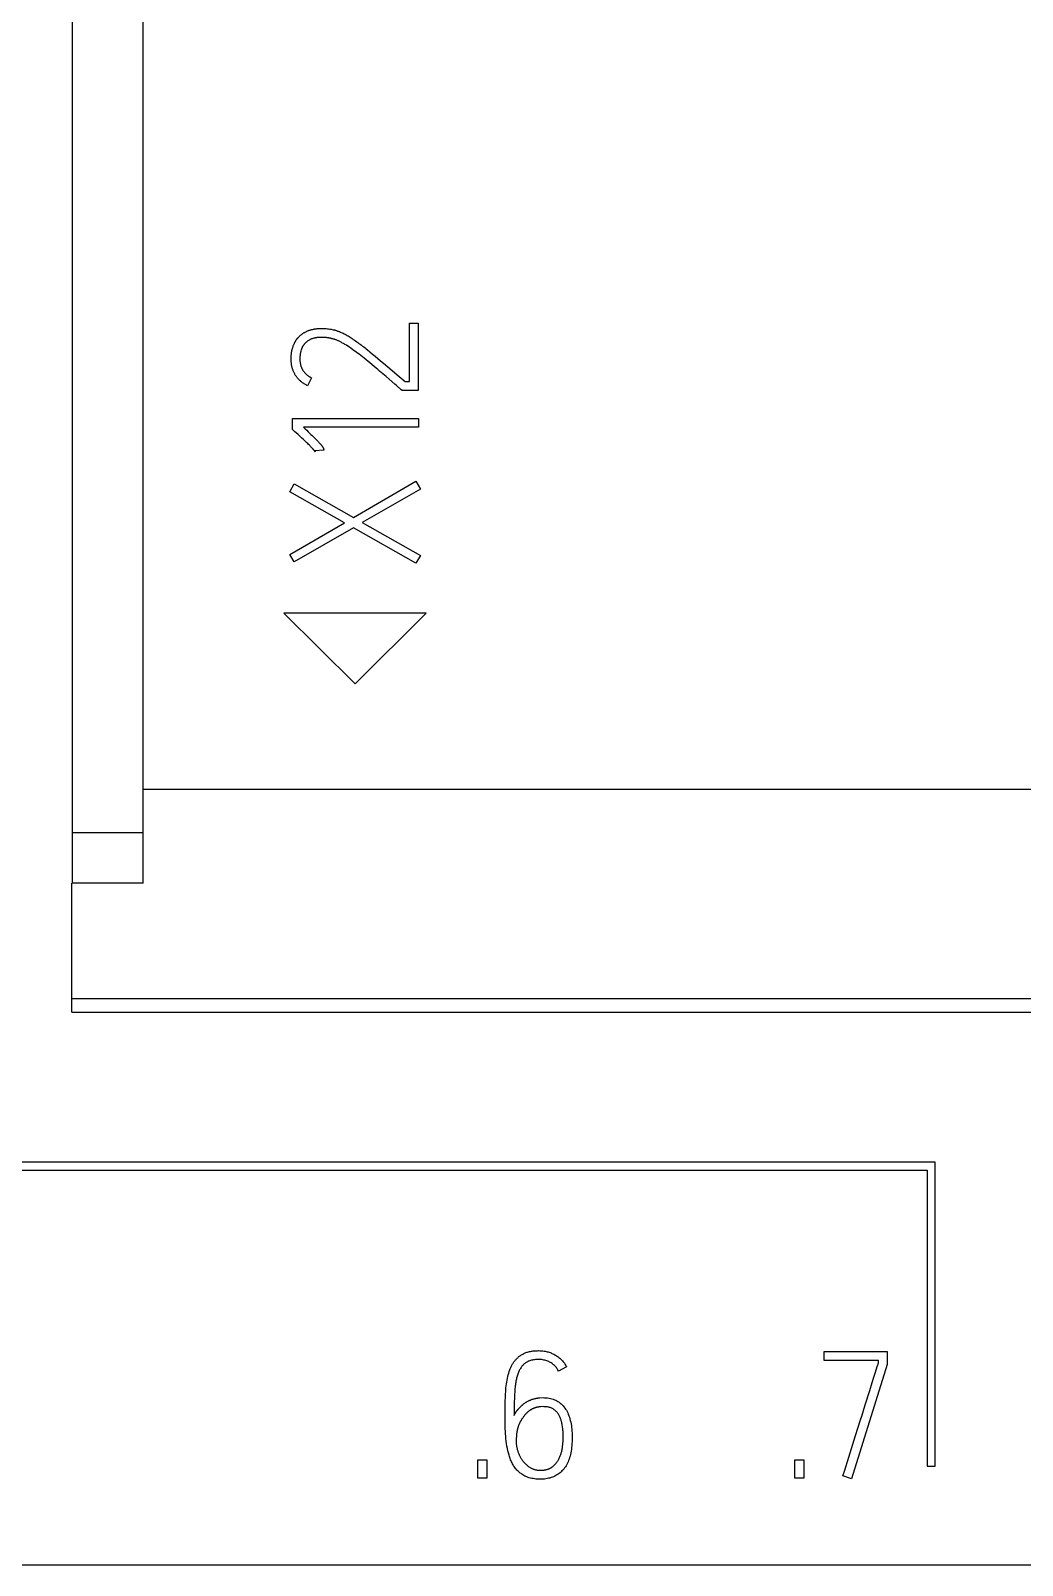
# Model space of a CAD drawing. Header units: inches. Extents: x 9000 to 22395, y 8106 to 17135.
# Drawn here: x 10188.83 to 10216.71, y 8327.43 to 8370.59 of the extents above; entities that cross this region are included whole.
import ezdxf

# ---------------------------------------------------------------- set-up
doc = ezdxf.new("R2010")
doc.units = ezdxf.units.IN
doc.header["$MEASUREMENT"] = 0
doc.layers.add('20000_FRONT_O', color=7, linetype='Continuous')
doc.layers.add('20500_FRONT_O_LABELING', color=7, linetype='Continuous')

# ---------------------------------------------------------------- blocks, each defined once
blk = doc.blocks.new('A$C21A67833')
at = {"layer": '20000_FRONT_O', "linetype": 'Continuous'}
for p, q in [((61.021, 22.835), (61.021, 76.112)), ((64.6, 26.253), (62.8, 26.253)), ((62.8, 26.253), (63.7, 25.357)), ((63.7, 25.357), (64.6, 26.253)), ((61.021, 24.025), (86.092, 24.025)), ((60.119, 23.475), (61.021, 23.475)), ((60.119, 23.475), (60.119, 22.835)), ((61.021, 22.835), (60.118, 22.835)), ((60.118, 21.372), (60.118, 22.835)), ((86.091, 21.372), (60.118, 21.372)), ((60.118, 21.2), (60.118, 21.372)), ((60.118, 21.2), (105.3, 21.2)), ((71.04, 19.303), (48.4, 19.303)), ((71.04, 15.453), (71.04, 19.303)), ((48.5, 19.203), (70.94, 19.203)), ((70.94, 19.203), (70.94, 15.453)), ((70.94, 15.453), (71.04, 15.453)), ((105.3, 14.2), (25, 14.2))]:
    blk.add_line(p, q, dxfattribs=at)
blk.add_lwpolyline([(60.122, 36), (60.121, 31.825), (60.12, 27.65), (60.119, 23.475)], dxfattribs=at)
at = {"layer": '20500_FRONT_O_LABELING', "linetype": 'Continuous'}
for p, q in [((64.389, 29.923), (64.5, 29.923)), ((64.389, 29.182), (64.389, 29.923)), ((64.5, 29.923), (64.5, 29.071)), ((63.857, 29.584), (63.889, 29.558)), ((63.889, 29.558), (63.922, 29.531)), ((63.922, 29.531), (63.956, 29.503)), ((63.956, 29.503), (63.99, 29.475)), ((63.99, 29.475), (64.024, 29.446)), ((64.024, 29.446), (64.059, 29.417)), ((63.149, 29.231), (63.098, 29.131)), ((64.092, 29.247), (64.011, 29.316)), ((64.131, 29.213), (64.092, 29.247)), ((64.204, 29.15), (64.131, 29.213)), ((64.221, 29.136), (64.204, 29.15)), ((64.26, 29.246), (64.336, 29.182)), ((64.336, 29.182), (64.389, 29.182)), ((64.229, 29.129), (64.221, 29.136)), ((64.28, 29.084), (64.229, 29.129)), ((64.296, 29.071), (64.28, 29.084)), ((64.5, 29.071), (64.296, 29.071)), ((62.909, 28.716), (64.502, 28.716)), ((62.909, 28.576), (62.909, 28.716)), ((62.927, 28.56), (62.909, 28.576)), ((64.502, 28.605), (63.046, 28.605)), ((63.046, 28.605), (63.068, 28.585)), ((63.068, 28.585), (63.088, 28.566)), ((63.088, 28.566), (63.107, 28.548)), ((64.502, 28.716), (64.502, 28.605)), ((62.98, 28.512), (62.953, 28.536)), ((63.028, 28.468), (62.98, 28.512)), ((63.047, 28.45), (63.028, 28.468)), ((63.066, 28.432), (63.047, 28.45)), ((63.078, 28.421), (63.066, 28.432)), ((63.09, 28.409), (63.078, 28.421)), ((63.101, 28.398), (63.09, 28.409)), ((63.112, 28.388), (63.101, 28.398)), ((63.107, 28.548), (63.125, 28.531)), ((63.125, 28.531), (63.142, 28.515)), ((63.142, 28.515), (63.158, 28.5)), ((63.158, 28.5), (63.172, 28.486)), ((63.172, 28.486), (63.186, 28.472)), ((63.186, 28.472), (63.194, 28.464)), ((63.194, 28.464), (63.202, 28.456)), ((63.202, 28.456), (63.21, 28.448)), ((63.21, 28.448), (63.217, 28.441)), ((63.217, 28.441), (63.224, 28.434)), ((63.224, 28.434), (63.23, 28.427)), ((63.23, 28.427), (63.237, 28.42)), ((63.237, 28.42), (63.243, 28.414)), ((63.243, 28.414), (63.248, 28.407)), ((63.304, 28.314), (63.191, 28.307)), ((63.191, 28.307), (63.195, 28.294)), ((62.876, 27.788), (62.931, 27.888)), ((63.568, 27.395), (62.876, 27.788)), ((62.931, 27.888), (63.681, 27.462)), ((63.681, 27.462), (64.471, 27.921)), ((64.527, 27.823), (63.792, 27.398)), ((64.471, 27.921), (64.527, 27.823)), ((62.876, 26.996), (63.568, 27.395)), ((63.792, 27.398), (64.527, 26.98)), ((63.679, 27.333), (62.931, 26.9)), ((64.471, 26.883), (63.679, 27.333)), ((62.931, 26.9), (62.876, 26.996)), ((64.527, 26.98), (64.471, 26.883)), ((69.636, 16.905), (70.435, 16.905)), ((69.636, 16.792), (69.636, 16.905)), ((70.435, 16.905), (70.435, 16.743)), ((66.376, 16.712), (66.274, 16.659)), ((70.324, 16.792), (69.636, 16.792)), ((70.435, 16.743), (69.98, 15.296)), ((70.286, 16.644), (70.308, 16.715)), ((70.324, 16.761), (70.324, 16.792)), ((70.212, 16.412), (70.244, 16.512)), ((70.244, 16.512), (70.266, 16.583)), ((70.266, 16.583), (70.286, 16.644)), ((66.039, 16.319), (66.079, 16.322)), ((66.083, 16.209), (66.046, 16.206)), ((70.033, 15.841), (70.096, 16.041)), ((70.096, 16.041), (70.111, 16.089)), ((69.948, 15.568), (70.033, 15.841)), ((65.253, 15.536), (65.366, 15.536)), ((65.253, 15.303), (65.253, 15.536)), ((65.366, 15.536), (65.366, 15.303)), ((69.265, 15.536), (69.378, 15.536)), ((69.265, 15.303), (69.265, 15.536)), ((69.378, 15.536), (69.378, 15.303)), ((65.366, 15.303), (65.253, 15.303)), ((69.378, 15.303), (69.265, 15.303)), ((69.98, 15.296), (69.873, 15.332))]:
    blk.add_line(p, q, dxfattribs=at)
for points in [[(62.938, 29.678), (62.939, 29.681), (62.941, 29.684), (62.943, 29.687), (62.945, 29.69), (62.946, 29.693), (62.948, 29.696), (62.95, 29.699), (62.952, 29.702), (62.954, 29.705), (62.955, 29.708), (62.957, 29.711), (62.959, 29.714), (62.961, 29.716), (62.963, 29.719), (62.965, 29.722), (62.967, 29.724), (62.969, 29.727), (62.971, 29.729), (62.973, 29.732), (62.975, 29.734), (62.977, 29.736), (62.979, 29.739), (62.981, 29.741), (62.983, 29.743)], [(62.983, 29.743), (62.99, 29.75), (62.997, 29.757), (63.003, 29.763), (63.01, 29.769), (63.017, 29.775), (63.023, 29.78), (63.03, 29.785), (63.036, 29.79), (63.043, 29.794), (63.049, 29.798), (63.056, 29.803), (63.063, 29.806), (63.07, 29.81), (63.077, 29.814), (63.084, 29.817), (63.091, 29.821), (63.098, 29.824), (63.105, 29.827), (63.113, 29.829), (63.12, 29.832), (63.127, 29.835), (63.135, 29.837), (63.142, 29.839), (63.15, 29.841), (63.158, 29.843), (63.165, 29.844), (63.173, 29.846), (63.181, 29.848), (63.188, 29.849), (63.196, 29.85), (63.204, 29.851), (63.212, 29.852), (63.219, 29.853), (63.227, 29.854), (63.235, 29.855), (63.243, 29.855), (63.25, 29.856), (63.258, 29.856), (63.266, 29.856), (63.274, 29.856), (63.289, 29.856), (63.305, 29.856), (63.32, 29.855), (63.336, 29.854), (63.351, 29.852), (63.366, 29.85), (63.381, 29.848), (63.396, 29.845), (63.411, 29.842), (63.425, 29.839), (63.432, 29.837), (63.44, 29.836), (63.446, 29.834), (63.453, 29.832), (63.46, 29.83), (63.467, 29.828), (63.473, 29.826), (63.48, 29.823), (63.486, 29.821), (63.493, 29.819)], [(63.455, 29.712), (63.449, 29.714), (63.444, 29.716), (63.438, 29.718), (63.432, 29.72), (63.426, 29.721), (63.42, 29.723), (63.413, 29.725), (63.407, 29.726), (63.401, 29.728), (63.394, 29.73), (63.388, 29.731), (63.381, 29.732), (63.374, 29.734), (63.367, 29.735), (63.36, 29.736), (63.354, 29.737), (63.347, 29.738), (63.339, 29.739), (63.332, 29.74), (63.325, 29.741), (63.318, 29.742), (63.311, 29.742), (63.304, 29.743), (63.297, 29.743), (63.29, 29.743), (63.282, 29.743), (63.275, 29.743), (63.268, 29.743), (63.261, 29.743), (63.254, 29.743), (63.246, 29.742), (63.239, 29.742), (63.232, 29.741), (63.225, 29.74), (63.218, 29.739), (63.211, 29.738), (63.204, 29.737), (63.197, 29.736), (63.191, 29.734), (63.184, 29.733), (63.177, 29.731), (63.17, 29.729), (63.164, 29.727), (63.157, 29.725), (63.151, 29.723), (63.145, 29.72), (63.139, 29.718), (63.132, 29.715), (63.126, 29.712), (63.12, 29.709), (63.115, 29.705), (63.109, 29.702), (63.103, 29.698), (63.098, 29.695)], [(63.493, 29.819), (63.504, 29.815), (63.515, 29.81), (63.526, 29.805), (63.538, 29.8), (63.549, 29.794), (63.561, 29.788), (63.573, 29.782), (63.586, 29.775), (63.598, 29.768), (63.611, 29.761), (63.624, 29.753), (63.637, 29.744), (63.651, 29.736), (63.664, 29.727), (63.678, 29.717), (63.692, 29.708), (63.706, 29.698), (63.721, 29.688), (63.735, 29.677), (63.75, 29.667), (63.765, 29.656), (63.78, 29.644), (63.795, 29.633), (63.81, 29.621), (63.826, 29.609), (63.841, 29.596), (63.857, 29.584)], [(63.098, 29.131), (63.089, 29.135), (63.081, 29.14), (63.073, 29.144), (63.065, 29.149), (63.057, 29.154), (63.05, 29.159), (63.042, 29.164), (63.035, 29.169), (63.028, 29.174), (63.021, 29.179), (63.015, 29.185), (63.008, 29.191), (63.002, 29.196), (62.996, 29.202), (62.99, 29.208), (62.984, 29.214), (62.978, 29.22), (62.973, 29.226), (62.968, 29.233), (62.962, 29.239), (62.958, 29.246), (62.953, 29.253), (62.948, 29.259), (62.944, 29.266), (62.94, 29.273), (62.936, 29.28), (62.932, 29.288), (62.928, 29.295), (62.925, 29.303), (62.921, 29.31), (62.918, 29.318), (62.915, 29.326), (62.912, 29.334), (62.91, 29.342), (62.907, 29.35), (62.905, 29.358), (62.903, 29.366), (62.901, 29.375), (62.899, 29.383), (62.898, 29.392), (62.896, 29.401), (62.895, 29.41), (62.894, 29.419), (62.893, 29.428), (62.892, 29.437), (62.892, 29.447), (62.891, 29.456), (62.891, 29.466), (62.891, 29.475), (62.891, 29.485), (62.892, 29.494), (62.892, 29.504), (62.893, 29.513), (62.893, 29.521), (62.894, 29.53), (62.895, 29.539), (62.896, 29.547), (62.898, 29.555), (62.899, 29.563), (62.901, 29.571), (62.902, 29.579), (62.904, 29.586), (62.906, 29.594), (62.908, 29.601), (62.91, 29.608), (62.912, 29.615), (62.915, 29.622), (62.917, 29.629), (62.919, 29.635), (62.922, 29.642), (62.924, 29.648), (62.927, 29.654), (62.929, 29.66), (62.932, 29.666), (62.935, 29.672), (62.938, 29.678)], [(63.098, 29.695), (63.093, 29.691), (63.089, 29.688), (63.085, 29.684), (63.081, 29.681), (63.077, 29.677), (63.073, 29.674), (63.069, 29.67), (63.065, 29.666), (63.062, 29.662), (63.058, 29.658), (63.055, 29.654), (63.052, 29.649), (63.048, 29.645), (63.045, 29.64), (63.042, 29.636), (63.04, 29.631), (63.037, 29.626), (63.034, 29.621), (63.032, 29.617), (63.029, 29.611), (63.027, 29.606), (63.025, 29.601), (63.023, 29.596), (63.021, 29.59), (63.019, 29.585), (63.017, 29.579), (63.015, 29.573), (63.014, 29.568), (63.012, 29.562), (63.011, 29.556), (63.009, 29.55), (63.008, 29.543), (63.007, 29.537), (63.006, 29.531), (63.005, 29.524), (63.005, 29.518), (63.004, 29.511), (63.003, 29.504), (63.003, 29.498), (63.002, 29.491), (63.002, 29.484), (63.002, 29.476), (63.002, 29.469), (63.002, 29.462), (63.002, 29.455), (63.003, 29.448), (63.003, 29.441), (63.004, 29.434), (63.005, 29.427), (63.006, 29.421), (63.007, 29.414), (63.008, 29.407), (63.009, 29.401), (63.011, 29.395), (63.013, 29.388), (63.014, 29.382), (63.016, 29.376), (63.019, 29.37), (63.021, 29.364), (63.023, 29.358), (63.026, 29.353), (63.028, 29.347), (63.031, 29.342), (63.034, 29.336), (63.037, 29.331), (63.041, 29.325), (63.044, 29.32), (63.048, 29.315), (63.051, 29.31), (63.055, 29.305), (63.059, 29.3), (63.063, 29.295), (63.067, 29.291), (63.072, 29.286), (63.076, 29.282), (63.081, 29.277), (63.086, 29.273), (63.091, 29.268), (63.096, 29.264), (63.101, 29.26), (63.107, 29.256), (63.112, 29.252), (63.118, 29.248), (63.124, 29.245), (63.13, 29.241), (63.136, 29.238), (63.142, 29.234), (63.149, 29.231)], [(63.861, 29.442), (63.839, 29.46), (63.817, 29.478), (63.796, 29.495), (63.774, 29.512), (63.753, 29.528), (63.731, 29.544), (63.71, 29.559), (63.689, 29.574), (63.669, 29.589), (63.649, 29.603), (63.629, 29.617), (63.609, 29.63), (63.59, 29.642), (63.571, 29.654), (63.561, 29.66), (63.552, 29.665), (63.543, 29.67), (63.534, 29.675), (63.525, 29.68), (63.517, 29.685), (63.509, 29.689), (63.5, 29.693), (63.492, 29.697), (63.485, 29.7), (63.477, 29.704), (63.469, 29.707), (63.462, 29.71), (63.455, 29.712)], [(64.011, 29.316), (63.99, 29.334), (63.969, 29.352), (63.861, 29.442)], [(64.059, 29.417), (64.113, 29.371), (64.26, 29.246)], [(62.953, 28.536), (62.94, 28.548), (62.927, 28.56)], [(63.195, 28.294), (63.194, 28.296), (63.193, 28.298), (63.191, 28.3), (63.19, 28.302), (63.188, 28.305), (63.186, 28.307), (63.183, 28.31), (63.181, 28.313), (63.178, 28.317), (63.175, 28.32), (63.172, 28.324), (63.169, 28.327), (63.165, 28.332), (63.162, 28.336), (63.158, 28.34), (63.154, 28.344), (63.15, 28.349), (63.145, 28.353), (63.141, 28.358), (63.136, 28.363), (63.132, 28.368), (63.127, 28.372), (63.122, 28.377), (63.112, 28.388)], [(63.248, 28.407), (63.254, 28.401), (63.256, 28.399), (63.259, 28.396), (63.261, 28.393), (63.263, 28.39), (63.265, 28.388), (63.268, 28.385), (63.27, 28.383), (63.272, 28.38), (63.274, 28.378), (63.275, 28.376), (63.277, 28.373), (63.279, 28.371), (63.281, 28.369), (63.282, 28.367), (63.284, 28.365), (63.285, 28.363), (63.287, 28.361), (63.288, 28.359), (63.289, 28.357), (63.29, 28.355), (63.292, 28.353), (63.293, 28.352), (63.294, 28.35), (63.295, 28.348), (63.295, 28.347), (63.296, 28.345), (63.297, 28.344), (63.298, 28.342), (63.298, 28.341), (63.299, 28.34), (63.299, 28.339), (63.3, 28.337)], [(63.3, 28.337), (63.3, 28.337), (63.3, 28.336), (63.3, 28.336), (63.3, 28.335), (63.3, 28.334), (63.301, 28.334), (63.301, 28.333), (63.301, 28.333), (63.301, 28.332), (63.301, 28.332), (63.301, 28.331), (63.301, 28.331), (63.302, 28.33), (63.302, 28.33), (63.302, 28.329), (63.302, 28.328), (63.302, 28.328), (63.302, 28.327), (63.302, 28.327), (63.302, 28.326), (63.302, 28.326), (63.303, 28.325), (63.303, 28.325), (63.303, 28.324), (63.303, 28.324), (63.303, 28.324), (63.303, 28.323), (63.303, 28.323), (63.303, 28.322), (63.303, 28.322), (63.303, 28.321), (63.303, 28.321), (63.303, 28.32), (63.303, 28.32), (63.303, 28.319), (63.303, 28.319), (63.304, 28.319), (63.304, 28.318), (63.304, 28.318), (63.304, 28.317), (63.304, 28.317), (63.304, 28.317), (63.304, 28.316), (63.304, 28.316), (63.304, 28.315), (63.304, 28.315), (63.304, 28.315), (63.304, 28.314)], [(65.601, 15.927), (65.601, 15.957), (65.6, 15.987), (65.6, 16.016), (65.599, 16.045), (65.599, 16.073), (65.599, 16.1), (65.599, 16.127), (65.599, 16.154), (65.6, 16.181), (65.6, 16.208), (65.6, 16.235), (65.601, 16.262), (65.601, 16.289), (65.602, 16.316), (65.603, 16.343), (65.604, 16.369), (65.606, 16.395), (65.608, 16.42), (65.61, 16.446), (65.613, 16.471), (65.616, 16.495), (65.619, 16.52), (65.623, 16.543), (65.628, 16.566), (65.632, 16.589), (65.638, 16.611), (65.644, 16.633), (65.65, 16.654), (65.654, 16.665), (65.658, 16.675), (65.662, 16.685), (65.666, 16.695), (65.67, 16.705), (65.674, 16.715), (65.679, 16.724), (65.684, 16.733), (65.689, 16.742), (65.694, 16.751), (65.7, 16.76), (65.705, 16.768), (65.711, 16.776), (65.717, 16.784), (65.724, 16.792), (65.73, 16.8), (65.737, 16.807), (65.743, 16.815), (65.751, 16.822), (65.758, 16.828), (65.765, 16.835), (65.773, 16.841), (65.781, 16.847), (65.789, 16.853), (65.798, 16.859), (65.806, 16.864), (65.815, 16.869), (65.824, 16.874), (65.834, 16.879), (65.843, 16.884), (65.853, 16.888), (65.863, 16.892), (65.874, 16.896), (65.884, 16.899), (65.896, 16.902), (65.907, 16.905), (65.919, 16.907), (65.931, 16.909), (65.943, 16.911), (65.955, 16.913), (65.968, 16.914), (65.982, 16.915), (65.995, 16.916), (66.009, 16.916), (66.023, 16.917), (66.037, 16.916), (66.051, 16.916), (66.065, 16.915), (66.078, 16.913), (66.092, 16.911), (66.105, 16.909), (66.118, 16.907), (66.131, 16.904), (66.143, 16.9), (66.156, 16.896), (66.168, 16.892), (66.18, 16.888), (66.192, 16.883), (66.204, 16.878), (66.216, 16.872), (66.227, 16.866), (66.238, 16.859), (66.249, 16.853), (66.26, 16.845), (66.27, 16.838), (66.28, 16.83), (66.29, 16.822), (66.299, 16.814), (66.308, 16.805), (66.317, 16.796), (66.325, 16.787), (66.334, 16.777), (66.341, 16.767), (66.349, 16.757), (66.356, 16.746), (66.363, 16.735), (66.37, 16.724), (66.376, 16.712)], [(66.274, 16.659), (66.268, 16.671), (66.261, 16.682), (66.254, 16.692), (66.247, 16.702), (66.239, 16.712), (66.231, 16.721), (66.222, 16.73), (66.213, 16.738), (66.204, 16.746), (66.194, 16.754), (66.183, 16.761), (66.173, 16.767), (66.161, 16.773), (66.15, 16.779), (66.138, 16.784), (66.126, 16.788), (66.114, 16.792), (66.102, 16.796), (66.089, 16.798), (66.076, 16.801), (66.063, 16.803), (66.05, 16.804), (66.036, 16.805), (66.022, 16.805), (66.008, 16.805), (65.995, 16.805), (65.982, 16.804), (65.969, 16.802), (65.957, 16.801), (65.945, 16.798), (65.934, 16.796), (65.922, 16.793), (65.912, 16.79), (65.901, 16.786), (65.892, 16.782), (65.882, 16.777), (65.873, 16.772), (65.864, 16.767), (65.856, 16.761), (65.848, 16.755), (65.84, 16.749), (65.833, 16.742), (65.826, 16.734), (65.819, 16.727), (65.812, 16.719), (65.806, 16.711), (65.8, 16.702), (65.794, 16.693), (65.788, 16.683), (65.782, 16.674), (65.777, 16.664), (65.772, 16.653), (65.768, 16.642), (65.763, 16.631), (65.759, 16.619), (65.755, 16.608), (65.751, 16.595), (65.748, 16.583), (65.744, 16.57), (65.741, 16.557), (65.738, 16.543), (65.736, 16.529), (65.733, 16.515), (65.731, 16.5), (65.729, 16.485), (65.727, 16.47), (65.725, 16.455), (65.723, 16.439), (65.722, 16.422), (65.721, 16.406), (65.72, 16.389), (65.719, 16.372), (65.718, 16.354), (65.717, 16.336), (65.716, 16.318), (65.716, 16.299), (65.715, 16.281), (65.714, 16.262), (65.714, 16.242), (65.714, 16.222), (65.713, 16.202), (65.713, 16.182), (65.713, 16.161), (65.712, 16.14), (65.712, 16.119), (65.712, 16.097)], [(70.308, 16.715), (70.316, 16.739), (70.318, 16.745), (70.32, 16.75), (70.321, 16.754), (70.323, 16.757), (70.323, 16.76), (70.324, 16.761)], [(66.079, 16.322), (66.099, 16.321), (66.118, 16.32), (66.137, 16.318), (66.155, 16.315), (66.173, 16.311), (66.19, 16.307), (66.207, 16.302), (66.223, 16.296), (66.239, 16.289), (66.254, 16.281), (66.268, 16.273), (66.282, 16.263), (66.296, 16.253), (66.308, 16.242), (66.321, 16.231), (66.332, 16.218), (66.343, 16.205), (66.354, 16.191), (66.364, 16.177), (66.374, 16.162), (66.382, 16.146), (66.391, 16.129), (66.398, 16.111), (66.406, 16.093), (66.412, 16.074), (66.418, 16.055), (66.424, 16.034), (66.429, 16.013), (66.433, 15.992), (66.437, 15.969), (66.44, 15.946), (66.442, 15.922), (66.444, 15.897), (66.446, 15.872), (66.447, 15.846), (66.447, 15.819), (66.447, 15.792), (66.446, 15.766), (66.445, 15.74), (66.443, 15.716), (66.44, 15.692), (66.437, 15.668), (66.434, 15.646), (66.43, 15.624), (66.425, 15.603), (66.42, 15.583), (66.415, 15.563), (66.409, 15.544), (66.402, 15.526), (66.395, 15.508), (66.387, 15.492), (66.379, 15.475), (66.37, 15.46), (66.361, 15.445), (66.351, 15.432), (66.34, 15.418), (66.33, 15.406), (66.318, 15.394), (66.307, 15.383), (66.294, 15.372), (66.282, 15.362), (66.269, 15.353), (66.255, 15.344), (66.242, 15.336), (66.227, 15.329), (66.213, 15.322), (66.197, 15.316), (66.182, 15.31), (66.166, 15.305), (66.149, 15.301), (66.132, 15.298), (66.115, 15.295), (66.097, 15.292), (66.079, 15.291), (66.061, 15.29), (66.041, 15.29), (66.022, 15.29), (66.004, 15.291), (65.986, 15.292), (65.969, 15.294), (65.952, 15.297), (65.935, 15.3), (65.92, 15.303), (65.904, 15.308), (65.89, 15.312), (65.875, 15.318), (65.862, 15.324), (65.849, 15.33), (65.836, 15.337), (65.824, 15.344), (65.812, 15.352), (65.8, 15.36), (65.789, 15.368), (65.778, 15.377), (65.768, 15.387), (65.758, 15.396), (65.749, 15.406), (65.74, 15.416), (65.731, 15.427), (65.723, 15.438), (65.715, 15.45), (65.707, 15.461), (65.7, 15.473), (65.693, 15.485), (65.686, 15.498), (65.68, 15.511), (65.674, 15.524), (65.668, 15.537), (65.663, 15.55), (65.658, 15.564), (65.653, 15.578), (65.649, 15.593), (65.641, 15.622), (65.633, 15.651), (65.627, 15.68), (65.621, 15.71), (65.616, 15.741), (65.612, 15.772), (65.609, 15.803), (65.606, 15.834), (65.604, 15.865), (65.602, 15.896), (65.601, 15.927)], [(65.77, 16.182), (65.775, 16.187), (65.779, 16.192), (65.784, 16.197), (65.788, 16.202), (65.793, 16.207), (65.798, 16.212), (65.802, 16.216), (65.807, 16.221), (65.812, 16.225), (65.817, 16.229), (65.822, 16.234), (65.827, 16.238), (65.832, 16.242), (65.837, 16.246), (65.842, 16.25), (65.847, 16.253), (65.852, 16.257), (65.858, 16.26), (65.863, 16.264), (65.868, 16.267), (65.874, 16.27), (65.879, 16.273), (65.885, 16.276), (65.89, 16.279), (65.896, 16.282), (65.902, 16.285), (65.907, 16.288), (65.913, 16.29), (65.919, 16.292), (65.925, 16.295), (65.931, 16.297), (65.937, 16.299), (65.943, 16.301), (65.949, 16.303), (65.955, 16.305), (65.961, 16.307), (65.967, 16.308), (65.973, 16.31), (65.98, 16.311), (65.986, 16.312), (65.993, 16.314), (65.999, 16.315), (66.005, 16.316), (66.012, 16.317), (66.019, 16.318), (66.025, 16.318), (66.032, 16.319), (66.039, 16.319)], [(70.111, 16.089), (70.156, 16.231), (70.212, 16.412)], [(65.712, 16.097), (65.714, 16.101), (65.716, 16.105), (65.718, 16.109), (65.72, 16.113), (65.722, 16.116), (65.724, 16.12), (65.727, 16.124), (65.729, 16.127), (65.731, 16.131), (65.733, 16.135), (65.736, 16.138), (65.738, 16.142), (65.74, 16.145), (65.743, 16.149), (65.745, 16.152), (65.748, 16.156), (65.751, 16.159), (65.753, 16.162), (65.756, 16.166), (65.759, 16.169), (65.762, 16.172), (65.764, 16.175), (65.767, 16.179), (65.77, 16.182)], [(66.046, 16.206), (66.042, 16.206), (66.037, 16.205), (66.033, 16.205), (66.029, 16.204), (66.024, 16.204), (66.02, 16.203), (66.015, 16.202), (66.011, 16.202), (66.007, 16.201), (66.002, 16.2), (65.998, 16.199), (65.994, 16.198), (65.99, 16.197), (65.986, 16.196), (65.982, 16.194), (65.977, 16.193), (65.973, 16.192), (65.969, 16.19), (65.965, 16.189), (65.961, 16.187), (65.957, 16.186), (65.954, 16.184), (65.95, 16.182), (65.946, 16.18), (65.942, 16.179), (65.938, 16.177), (65.934, 16.175), (65.931, 16.173), (65.927, 16.17), (65.923, 16.168), (65.92, 16.166), (65.916, 16.164), (65.912, 16.161), (65.909, 16.159), (65.905, 16.156), (65.902, 16.154), (65.898, 16.151), (65.895, 16.148), (65.892, 16.145), (65.888, 16.143), (65.885, 16.14), (65.881, 16.137), (65.878, 16.134), (65.875, 16.131), (65.872, 16.127), (65.868, 16.124), (65.865, 16.121), (65.862, 16.117), (65.859, 16.114), (65.856, 16.111), (65.85, 16.103), (65.844, 16.096), (65.838, 16.089), (65.833, 16.082), (65.827, 16.075), (65.822, 16.067), (65.817, 16.06), (65.812, 16.053), (65.807, 16.045)], [(66.199, 15.448), (66.207, 15.455), (66.215, 15.462), (66.223, 15.47), (66.23, 15.477), (66.238, 15.485), (66.244, 15.493), (66.251, 15.501), (66.257, 15.509), (66.263, 15.518), (66.269, 15.527), (66.274, 15.536), (66.279, 15.545), (66.284, 15.555), (66.288, 15.564), (66.293, 15.574), (66.297, 15.584), (66.3, 15.594), (66.304, 15.604), (66.307, 15.614), (66.31, 15.624), (66.313, 15.634), (66.316, 15.644), (66.318, 15.654), (66.32, 15.665), (66.322, 15.675), (66.324, 15.685), (66.325, 15.696), (66.326, 15.706), (66.327, 15.717), (66.329, 15.727), (66.33, 15.737), (66.33, 15.746), (66.331, 15.756), (66.332, 15.765), (66.332, 15.774), (66.333, 15.783), (66.333, 15.792), (66.334, 15.8), (66.334, 15.809), (66.334, 15.817), (66.334, 15.832), (66.334, 15.848), (66.333, 15.863), (66.332, 15.878), (66.332, 15.892), (66.331, 15.906), (66.329, 15.92), (66.328, 15.933), (66.326, 15.947), (66.324, 15.959), (66.322, 15.972), (66.32, 15.984), (66.318, 15.996), (66.315, 16.007), (66.312, 16.019), (66.309, 16.03), (66.306, 16.04), (66.303, 16.05), (66.299, 16.06), (66.295, 16.07), (66.291, 16.079), (66.287, 16.088), (66.283, 16.096), (66.278, 16.105), (66.273, 16.113), (66.268, 16.12), (66.263, 16.128), (66.258, 16.134), (66.252, 16.141), (66.246, 16.147), (66.24, 16.153), (66.234, 16.159), (66.228, 16.164), (66.221, 16.169), (66.214, 16.174), (66.207, 16.179), (66.2, 16.183), (66.192, 16.187), (66.184, 16.19), (66.176, 16.193), (66.168, 16.196), (66.159, 16.199), (66.151, 16.201), (66.142, 16.203), (66.132, 16.205), (66.123, 16.206), (66.113, 16.207), (66.103, 16.208), (66.093, 16.208), (66.083, 16.209)], [(65.771, 15.976), (65.769, 15.97), (65.768, 15.966), (65.766, 15.963), (65.765, 15.96), (65.764, 15.956), (65.763, 15.952), (65.762, 15.949), (65.761, 15.945), (65.76, 15.942), (65.759, 15.938), (65.758, 15.934), (65.757, 15.93), (65.756, 15.927), (65.755, 15.923), (65.754, 15.919), (65.753, 15.915), (65.752, 15.911), (65.751, 15.907), (65.75, 15.903), (65.75, 15.899), (65.749, 15.895), (65.748, 15.891), (65.747, 15.886), (65.747, 15.882)], [(65.807, 16.045), (65.805, 16.043), (65.803, 16.04), (65.801, 16.037), (65.8, 16.034), (65.798, 16.032), (65.796, 16.029), (65.795, 16.026), (65.793, 16.023), (65.792, 16.02), (65.79, 16.017), (65.788, 16.014), (65.787, 16.011), (65.785, 16.008), (65.784, 16.005), (65.782, 16.002), (65.781, 15.999), (65.78, 15.996), (65.778, 15.993), (65.777, 15.989), (65.775, 15.986), (65.774, 15.983), (65.773, 15.98), (65.771, 15.976)], [(65.747, 15.882), (65.746, 15.875), (65.745, 15.868), (65.744, 15.861), (65.743, 15.853), (65.742, 15.845), (65.742, 15.838), (65.741, 15.83), (65.741, 15.822), (65.74, 15.813), (65.74, 15.805), (65.739, 15.797), (65.739, 15.788), (65.739, 15.779), (65.739, 15.77), (65.739, 15.761), (65.739, 15.752), (65.74, 15.743), (65.74, 15.733), (65.741, 15.724), (65.743, 15.715), (65.744, 15.705), (65.746, 15.696), (65.748, 15.686), (65.75, 15.677), (65.752, 15.667), (65.755, 15.657), (65.758, 15.648), (65.761, 15.638), (65.764, 15.628), (65.768, 15.619), (65.772, 15.609), (65.776, 15.6), (65.78, 15.591), (65.784, 15.582), (65.789, 15.573), (65.794, 15.564), (65.799, 15.556), (65.805, 15.547), (65.81, 15.539), (65.816, 15.531), (65.822, 15.523), (65.828, 15.515), (65.835, 15.507), (65.841, 15.5), (65.848, 15.493), (65.855, 15.486), (65.862, 15.479), (65.869, 15.472), (65.877, 15.466), (65.884, 15.46), (65.892, 15.454), (65.9, 15.448), (65.908, 15.442), (65.916, 15.437)], [(69.873, 15.332), (69.892, 15.392), (69.948, 15.568)], [(65.916, 15.437), (65.92, 15.435), (65.923, 15.433), (65.929, 15.43), (65.935, 15.427), (65.942, 15.424), (65.949, 15.421), (65.955, 15.418), (65.962, 15.416), (65.969, 15.413), (65.976, 15.411), (65.983, 15.41), (65.99, 15.408), (65.997, 15.407), (66.004, 15.406), (66.011, 15.405), (66.019, 15.404), (66.026, 15.403), (66.034, 15.403), (66.042, 15.403), (66.049, 15.403), (66.057, 15.403), (66.064, 15.404), (66.071, 15.404), (66.078, 15.405), (66.085, 15.405), (66.092, 15.406), (66.099, 15.407), (66.105, 15.408), (66.112, 15.41), (66.118, 15.411), (66.124, 15.413), (66.131, 15.414), (66.136, 15.416), (66.142, 15.418), (66.148, 15.42), (66.154, 15.422), (66.159, 15.425), (66.165, 15.427), (66.17, 15.43), (66.175, 15.432), (66.18, 15.435), (66.185, 15.438), (66.189, 15.441), (66.194, 15.445), (66.199, 15.448)]]:
    blk.add_lwpolyline(points, dxfattribs=at)

msp = doc.modelspace()

# ---------------------------------------------------------------- block references
at = {"xscale": 2.2218, "yscale": 2.2218, "zscale": 2.2218}
msp.add_blockref('A$C21A67833', (10056.419, 8295.882), dxfattribs=at)

doc.saveas('drawing.dxf')
